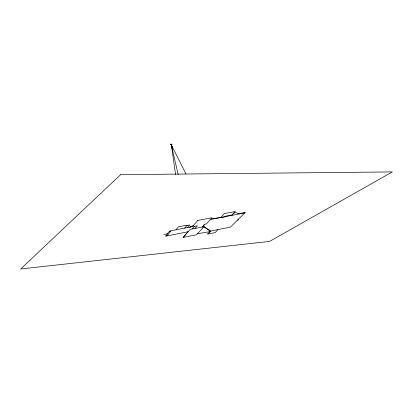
<?xml version="1.0" encoding="UTF-8"?>
<svg xmlns="http://www.w3.org/2000/svg" width="413" height="413" viewBox="0 0 413 413"><rect width="100%" height="100%" fill="white"/><g stroke="black" fill="none" stroke-linecap="round" stroke-linejoin="round"><path stroke-width="0.62" d="M175.556 174.534L171.534 146.063L171.87 146.021L185.984 173.971M172.613 148.468L171.87 146.021M176.01 229.85L178.426 226.835L187.13 225.162L184.626 228.183M187.409 227.64L189.66 224.961L186.852 225.498M189.717 227.196L193.46 225.483M187.936 231.796L183.067 237.48L196.583 234.77L203.888 226.68L203.805 224.961L204.13 224.899M192.432 226.546L169.604 231.094L165.644 236.184L188.075 231.765M183.207 237.449L190.125 229.37L203.888 226.68L210.873 231.017L230.413 227.109L245.296 212.421L237.914 213.831L238.224 213.516L236.071 212.669L233.825 213.093M197.775 220.444L192.443 226.665L197.254 225.735L194.89 228.441M192.381 228.931L194.719 226.226M202.241 227.005L204.672 224.295L206.33 223.975L210.377 219.494L244.79 212.927M220.588 217.548L224.295 213.593L235.369 211.502L231.528 215.457M207.749 233.892L208.24 233.789L210.873 231.017L207.512 234.14L215.374 232.55L217.899 229.613M233.133 213.944L232.178 214.925L224.806 216.329L224.45 216.928L210.831 218.993L211.957 217.749L197.631 220.47M163.724 234.532L167.502 233.794M237.511 220.108L238.812 219.855M165.85 235.921L167.27 235.642L170.837 231.084L169.392 231.368M189.841 227.047L192.572 226.515M197.569 233.675L210.527 231.59L203.888 226.68M171.431 146.233L171.772 146.187M171.534 146.063L178.22 174.673M171.684 146.543L172.02 146.501L171.684 146.543M120.637 174.668L20.65 268.992L269.56 241.419L392.35 171.911L120.637 174.668M171.823 146.104L171.483 146.15L171.173 144.586L171.823 146.104M171.116 144.008L171.132 144.457L171.116 144.008M171.978 144.349L170.285 144.565L171.978 144.349"/></g></svg>
